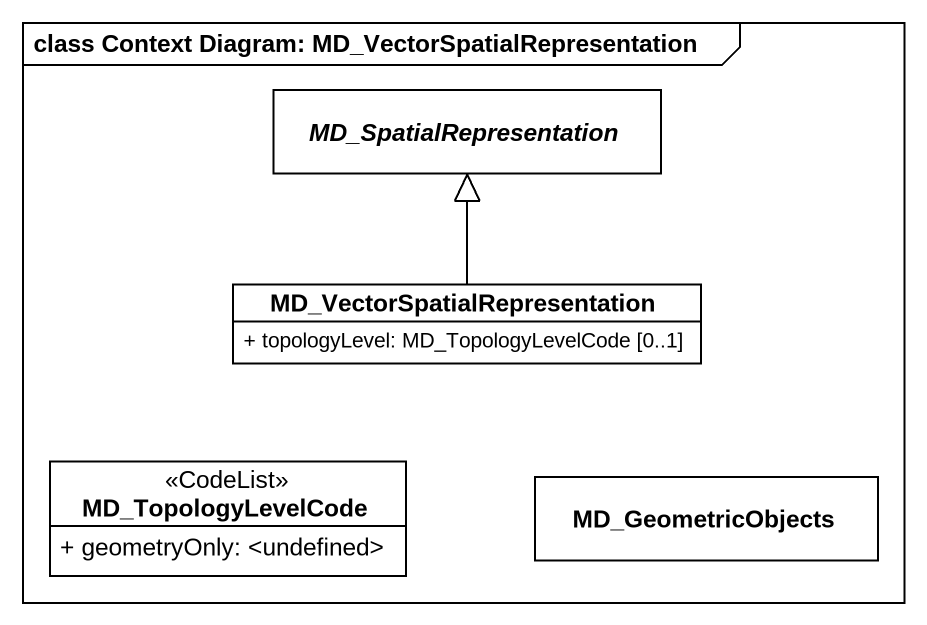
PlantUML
@startuml
mainframe class Context Diagram: MD_VectorSpatialRepresentation
hide circle
hide empty members
skinparam classAttributeIconSize 0
abstract class MD_SpatialRepresentation
class "MD_VectorSpatialRepresentation" as MD_VectorSpatialRepresentati {
  + topologyLevel: MD_TopologyLevelCode [0..1]
}
class MD_TopologyLevelCode <<CodeList>> {
  + geometryOnly: <undefined>
}
class MD_GeometricObjects
MD_VectorSpatialRepresentati -up-|> MD_SpatialRepresentation
@enduml
